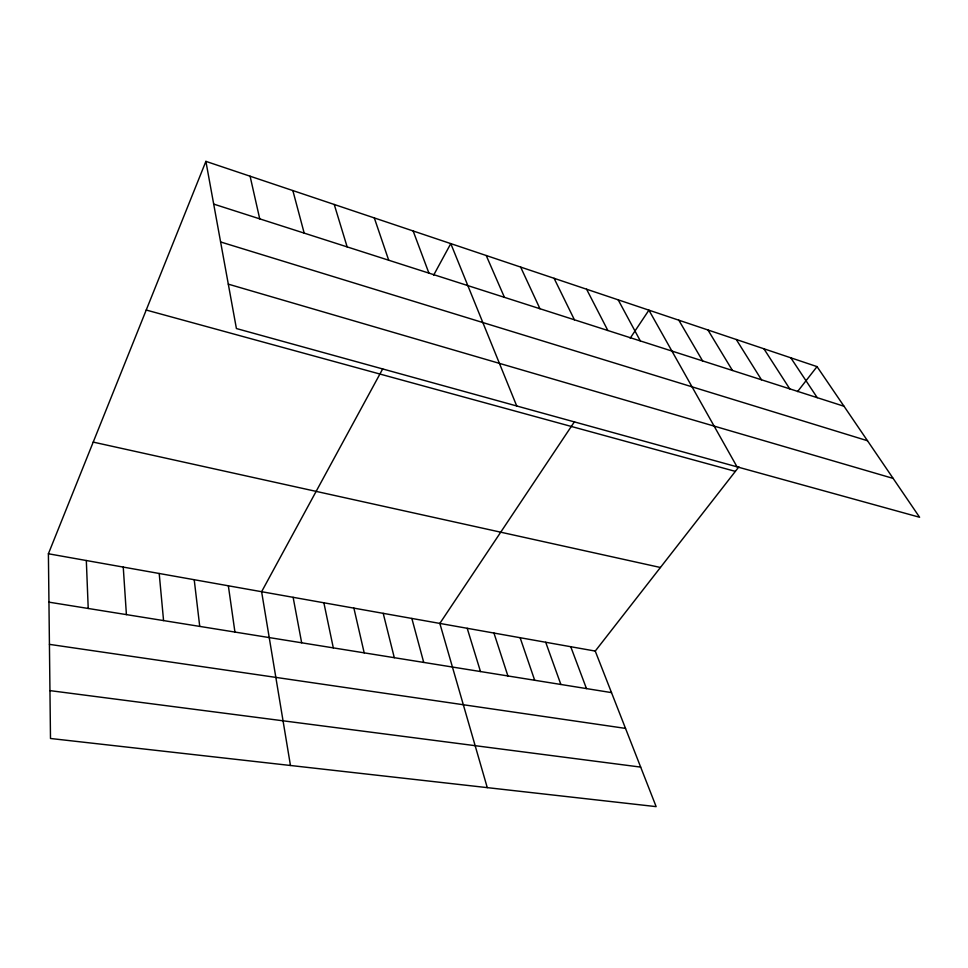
<?xml version="1.0" encoding="UTF-8"?>
<svg xmlns="http://www.w3.org/2000/svg" width="968" height="968" viewBox="0 0 968 968"><rect width="100%" height="100%" fill="white"/><g stroke="black" fill="none" stroke-linecap="round" stroke-linejoin="round"><path stroke-width="1.45" d="M48.4 553.769L595.247 651.077L656.147 806.634L50.493 738.487L48.4 553.769L205.894 161.366L817.028 366.618L919.6 517.263L236.41 328.539L205.894 161.366M382.711 368.881L261.614 591.714L290.461 765.482M433.567 275.299L450.786 243.621L516.718 405.967M574.52 421.637L439.835 623.416L487.267 787.625M630.192 338.195L648.911 310.159L737.035 466.83M595.247 651.077L738.899 466.83M797.547 391.604L817.028 366.618M49.949 690.62L640.671 767.104M49.428 644.361L625.522 728.396M48.945 602.156L611.51 692.616M93.218 442.11L660.418 567.49M146.228 310.038L735.353 471.38M228.303 284.144L893.149 478.41M220.607 241.964L867.497 440.743M213.698 204.091L844.023 406.257M790.795 357.809L817.234 397.666M763.897 348.77L789.731 388.846M736.273 339.502L761.477 379.783M707.935 329.979L732.449 370.478M678.822 320.202L702.611 360.907M618.177 299.838L640.344 340.942M586.584 289.226L607.856 330.511M554.083 278.312L574.411 319.791M520.639 267.083L539.95 308.731M486.226 255.516L504.437 297.345M570.745 646.709L586.475 688.599M413.142 230.977L428.909 273.121M545.698 642.256L560.871 684.473M520.119 637.706L534.687 680.262M374.314 217.933L388.7 260.223M493.946 633.048L507.897 675.954M467.205 628.293L480.491 671.55M334.238 204.478L347.149 246.9M411.848 618.443L423.718 662.427M292.856 190.575L304.182 233.107M383.207 613.349L394.303 657.695M353.889 608.122L364.186 652.843M250.095 176.212L259.726 218.853M323.869 602.786L333.307 647.882M293.123 597.316L301.665 642.8M228.351 585.785L234.934 632.068M194.217 579.723L199.735 626.405M159.2 573.492L163.568 620.585M123.251 567.091L126.409 614.607M86.321 560.52L88.221 608.473"/></g></svg>
